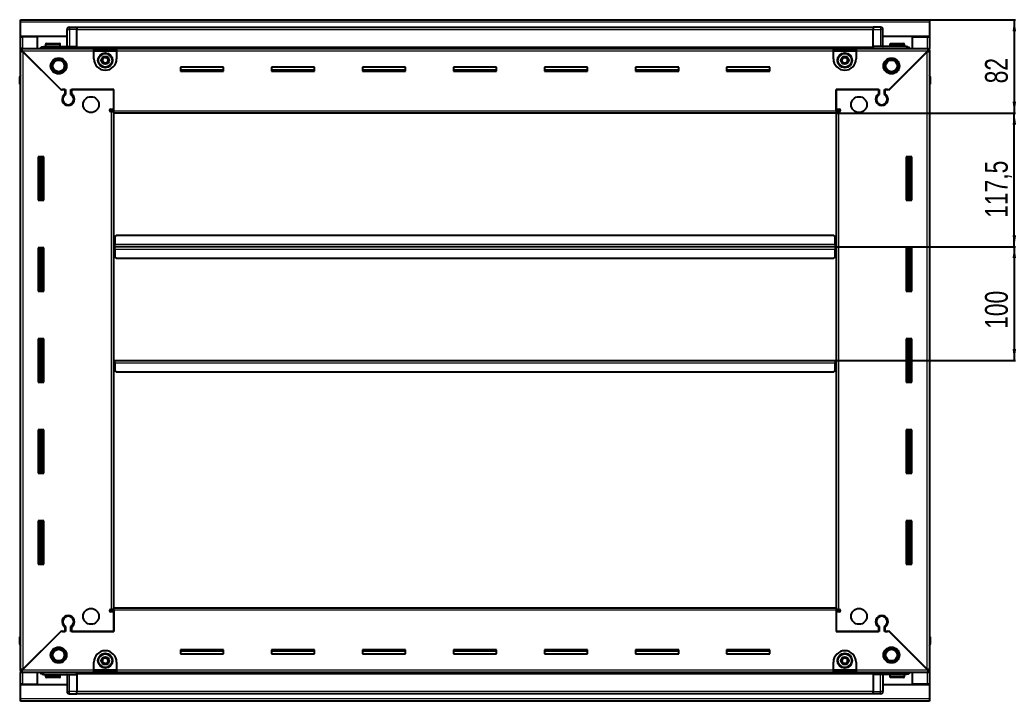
# Model space of a CAD drawing. Header units: millimetres. Extents: x 834 to 4055, y -209 to 1915.
# Drawn here: x 3179 to 4055, y 1177 to 1776 of the extents above; entities that cross this region are included whole.
import ezdxf

# ---------------------------------------------------------------- set-up
doc = ezdxf.new("R2010")
doc.units = ezdxf.units.MM
doc.layers.add('FORMAT', color=7, linetype='Continuous')
doc.styles.add('SLDTEXTSTYLE0', font='TXT', dxfattribs={"width": 0.75})
doc.dimstyles.new('SLDDIMSTYLE0', dxfattribs={"dimtxt": 20, "dimasz": 10, "dimexe": 0, "dimexo": 0.0625, "dimgap": 5, "dimtad": 2, "dimdec": 1, "dimrnd": 1e-09, "dimzin": 12, "dimdsep": 46, "dimtxsty": 'SLDTEXTSTYLE0', "dimsah": 1, "dimcen": 0.09, "dimadec": 0, "dimazin": 3, "dimtfac": 1, "dimtofl": 0, "dimtmove": 0, "dimatfit": 3, "dimfxl": 0, "dimfrac": 2, "dimtolj": 1, "dimtzin": 12, "dimarcsym": 0})

# ---------------------------------------------------------------- blocks, each defined once
blk = doc.blocks.new('_D_5')
at = {"layer": 'FORMAT'}
for p, q in [((3978.6, 1776.26), (4054.09, 1776.26)), ((4053.09, 1776.26), (4053.09, 1694.26)), ((3896.6, 1694.26), (4054.09, 1694.26))]:
    blk.add_line(p, q, dxfattribs=at)
for points in [[(4053.09, 1776.26), (4051.55, 1766.26), (4054.63, 1766.26)], [(4053.09, 1694.26), (4054.63, 1704.26), (4051.55, 1704.26)]]:
    blk.add_solid(points, dxfattribs=at)
at = {"layer": 'FORMAT', "insert": (4027.31, 1720.48), "char_height": 20, "attachment_point": 1, "rotation": 90, "style": 'SLDTEXTSTYLE0'}
blk.add_mtext('82', dxfattribs=at)
blk = doc.blocks.new('_D_6')
at = {"layer": 'FORMAT'}
for p, q in [((3896.6, 1694.26), (4054.09, 1694.26)), ((4053.09, 1576.76), (4053.09, 1694.26)), ((3895.6, 1576.76), (4054.09, 1576.76))]:
    blk.add_line(p, q, dxfattribs=at)
for points in [[(4053.09, 1694.26), (4051.55, 1684.26), (4054.63, 1684.26)], [(4053.09, 1576.76), (4054.63, 1586.76), (4051.55, 1586.76)]]:
    blk.add_solid(points, dxfattribs=at)
at = {"layer": 'FORMAT', "insert": (4027.31, 1602.26), "char_height": 20, "attachment_point": 1, "rotation": 90, "style": 'SLDTEXTSTYLE0'}
blk.add_mtext('117,5', dxfattribs=at)
blk = doc.blocks.new('_D_7')
at = {"layer": 'FORMAT'}
for p, q in [((3895.6, 1576.76), (4054.09, 1576.76)), ((4053.09, 1576.76), (4053.09, 1476.76)), ((3895.6, 1476.76), (4054.09, 1476.76))]:
    blk.add_line(p, q, dxfattribs=at)
for points in [[(4053.09, 1576.76), (4051.55, 1566.76), (4054.63, 1566.76)], [(4053.09, 1476.76), (4054.63, 1486.76), (4051.55, 1486.76)]]:
    blk.add_solid(points, dxfattribs=at)
at = {"layer": 'FORMAT', "insert": (4027.31, 1504.59), "char_height": 20, "attachment_point": 1, "rotation": 90, "style": 'SLDTEXTSTYLE0'}
blk.add_mtext('100', dxfattribs=at)

msp = doc.modelspace()

# ---------------------------------------------------------------- linework, layer by layer
at = {"color": 7, "linetype": 'Continuous', "lineweight": 25}
for p, q in [((3179.59, 1776.26), (3978.59, 1776.26)), ((3179.59, 1774.16), (3179.59, 1776.26)), ((3179.59, 1761.76), (3179.59, 1774.16)), ((3221.27, 1769.26), (3221.27, 1769.26)), ((3222.59, 1769.76), (3229.09, 1769.76)), ((3222.59, 1769.76), (3229.09, 1769.76)), ((3229.09, 1769.76), (3229.09, 1769.76)), ((3229.09, 1769.76), (3229.09, 1769.76)), ((3229.09, 1769.76), (3229.09, 1767.76)), ((3929.09, 1769.61), (3229.09, 1769.61)), ((3929.09, 1769.76), (3929.09, 1769.76)), ((3935.59, 1769.76), (3929.09, 1769.76)), ((3935.59, 1769.76), (3929.09, 1769.76)), ((3929.09, 1769.76), (3929.09, 1767.76)), ((3978.59, 1776.26), (3978.59, 1774.16)), ((3978.59, 1774.16), (3978.59, 1761.76)), ((3220.59, 1761.76), (3179.59, 1761.76)), ((3179.59, 1761.26), (3179.59, 1761.76)), ((3179.59, 1761.26), (3181.69, 1761.26)), ((3179.59, 1751.01), (3179.59, 1761.26)), ((3181.09, 1761.26), (3181.09, 1761.76)), ((3194.59, 1761.26), (3181.69, 1761.26)), ((3194.59, 1751.01), (3194.59, 1761.26)), ((3220.59, 1752.76), (3220.59, 1767.76)), ((3229.09, 1752.76), (3229.09, 1767.76)), ((3929.09, 1752.76), (3929.09, 1767.76)), ((3937.59, 1767.76), (3937.59, 1767.76)), ((3937.59, 1752.76), (3937.59, 1767.76)), ((3978.59, 1761.76), (3937.59, 1761.76)), ((3963.59, 1751.01), (3963.59, 1761.26)), ((3963.59, 1761.26), (3976.49, 1761.26)), ((3976.49, 1761.26), (3978.59, 1761.26)), ((3977.09, 1761.26), (3977.09, 1761.76)), ((3978.59, 1761.26), (3978.59, 1761.76)), ((3978.59, 1761.26), (3978.59, 1751.01)), ((3200.09, 1752.76), (3229.09, 1752.76)), ((3201.59, 1754.66), (3201.59, 1752.76)), ((3202.39, 1755.46), (3213.79, 1755.46)), ((3214.59, 1752.76), (3214.59, 1754.66)), ((3229.09, 1752.76), (3229.09, 1752.26)), ((3229.09, 1751.61), (3929.09, 1751.61)), ((3929.09, 1752.76), (3929.09, 1752.26)), ((3958.09, 1752.76), (3929.09, 1752.76)), ((3943.59, 1754.66), (3943.59, 1752.76)), ((3944.39, 1755.46), (3955.79, 1755.46)), ((3956.59, 1752.76), (3956.59, 1754.66)), ((3179.59, 1749.51), (3179.59, 1751.01)), ((3179.59, 1751.01), (3180.59, 1751.01)), ((3179.59, 1749.01), (3179.59, 1749.51)), ((3179.59, 1749.51), (3180.59, 1749.51)), ((3179.59, 1204.51), (3179.59, 1749.01)), ((3181.09, 1749.01), (3179.59, 1749.01)), ((3180.59, 1751.01), (3244.09, 1751.01)), ((3180.59, 1749.51), (3180.59, 1751.01)), ((3181.19, 1748.91), (3215.09, 1715.01)), ((3215.79, 1714.31), (3181.69, 1748.41)), ((3244.09, 1748.91), (3244.09, 1751.01)), ((3244.09, 1751.01), (3264.09, 1751.01)), ((3244.09, 1749.51), (3264.09, 1749.51)), ((3244.09, 1742.01), (3244.09, 1748.91)), ((3264.09, 1751.01), (3894.09, 1751.01)), ((3264.09, 1751.01), (3264.09, 1748.91)), ((3264.09, 1748.91), (3264.09, 1742.01)), ((3894.09, 1748.91), (3894.09, 1751.01)), ((3894.09, 1751.01), (3914.09, 1751.01)), ((3894.09, 1749.51), (3914.09, 1749.51)), ((3894.09, 1742.01), (3894.09, 1748.91)), ((3914.09, 1751.01), (3977.59, 1751.01)), ((3914.09, 1751.01), (3914.09, 1748.91)), ((3914.09, 1748.91), (3914.09, 1742.01)), ((3976.49, 1748.41), (3942.39, 1714.31)), ((3943.09, 1715.01), (3976.99, 1748.91)), ((3977.09, 1749.01), (3978.59, 1749.01)), ((3977.59, 1749.51), (3977.59, 1751.01)), ((3977.59, 1751.01), (3978.59, 1751.01)), ((3977.59, 1749.51), (3978.59, 1749.51)), ((3978.59, 1749.51), (3978.59, 1751.01)), ((3978.59, 1749.51), (3978.59, 1749.01)), ((3978.59, 1749.01), (3978.59, 1204.51)), ((3358.09, 1734.76), (3320.09, 1734.76)), ((3320.09, 1734.76), (3320.09, 1731.26)), ((3358.09, 1731.26), (3358.09, 1734.76)), ((3438.09, 1734.76), (3400.09, 1734.76)), ((3400.09, 1734.76), (3400.09, 1731.26)), ((3438.09, 1731.26), (3438.09, 1734.76)), ((3518.09, 1734.76), (3480.09, 1734.76)), ((3480.09, 1734.76), (3480.09, 1731.26)), ((3518.09, 1731.26), (3518.09, 1734.76)), ((3598.09, 1734.76), (3560.09, 1734.76)), ((3560.09, 1734.76), (3560.09, 1731.26)), ((3598.09, 1731.26), (3598.09, 1734.76)), ((3678.09, 1734.76), (3640.09, 1734.76)), ((3640.09, 1734.76), (3640.09, 1731.26)), ((3678.09, 1731.26), (3678.09, 1734.76)), ((3758.09, 1734.76), (3720.09, 1734.76)), ((3720.09, 1734.76), (3720.09, 1731.26)), ((3758.09, 1731.26), (3758.09, 1734.76)), ((3838.09, 1734.76), (3800.09, 1734.76)), ((3800.09, 1734.76), (3800.09, 1731.26)), ((3838.09, 1731.26), (3838.09, 1734.76)), ((3179.09, 1726.26), (3179.09, 1719.76)), ((3179.09, 1719.76), (3179.09, 1726.26)), ((3358.09, 1732.01), (3320.09, 1732.01)), ((3320.09, 1731.26), (3358.09, 1731.26)), ((3438.09, 1732.01), (3400.09, 1732.01)), ((3400.09, 1731.26), (3438.09, 1731.26)), ((3518.09, 1732.01), (3480.09, 1732.01)), ((3480.09, 1731.26), (3518.09, 1731.26)), ((3598.09, 1732.01), (3560.09, 1732.01)), ((3560.09, 1731.26), (3598.09, 1731.26)), ((3678.09, 1732.01), (3640.09, 1732.01)), ((3640.09, 1731.26), (3678.09, 1731.26)), ((3758.09, 1732.01), (3720.09, 1732.01)), ((3720.09, 1731.26), (3758.09, 1731.26)), ((3838.09, 1732.01), (3800.09, 1732.01)), ((3800.09, 1731.26), (3838.09, 1731.26)), ((3978.59, 1727.58), (3978.59, 1727.58)), ((3979.09, 1726.26), (3979.09, 1719.76)), ((3979.09, 1719.76), (3979.09, 1726.26)), ((3179.09, 1719.76), (3179.09, 1719.76)), ((3179.59, 1719.76), (3179.09, 1719.76)), ((3179.24, 1719.76), (3179.24, 1233.76)), ((3978.59, 1719.76), (3979.09, 1719.76)), ((3978.94, 1233.76), (3978.94, 1719.76)), ((3979.09, 1719.76), (3979.09, 1719.76)), ((3979.09, 1719.76), (3979.09, 1719.76)), ((3215.09, 1715.01), (3219.29, 1715.01)), ((3216.49, 1715.01), (3215.79, 1714.31)), ((3218.59, 1715.01), (3216.49, 1715.01)), ((3218.59, 1715.01), (3218.59, 1711.12)), ((3219.29, 1715.01), (3219.29, 1710.72)), ((3223.89, 1715.01), (3261.59, 1715.01)), ((3223.89, 1710.72), (3223.89, 1715.01)), ((3224.59, 1711.12), (3224.59, 1715.01)), ((3261.59, 1715.01), (3224.59, 1715.01)), ((3261.59, 1696.36), (3261.59, 1715.01)), ((3261.59, 1697.76), (3261.59, 1715.01)), ((3896.59, 1715.01), (3934.29, 1715.01)), ((3896.59, 1696.36), (3896.59, 1715.01)), ((3896.59, 1715.01), (3896.59, 1697.76)), ((3933.59, 1715.01), (3896.59, 1715.01)), ((3933.59, 1715.01), (3933.59, 1711.12)), ((3934.29, 1715.01), (3934.29, 1710.72)), ((3938.89, 1715.01), (3943.09, 1715.01)), ((3938.89, 1710.72), (3938.89, 1715.01)), ((3941.69, 1715.01), (3939.59, 1715.01)), ((3939.59, 1711.12), (3939.59, 1715.01)), ((3942.39, 1714.31), (3941.69, 1715.01)), ((3219.59, 1702.14), (3219.59, 1701.38)), ((3938.59, 1702.14), (3938.59, 1701.38)), ((3258.74, 1697.76), (3261.59, 1697.76)), ((3259.49, 1695.76), (3258.74, 1695.76)), ((3259.49, 1695.76), (3261.59, 1695.76)), ((3261.59, 1696.76), (3259.59, 1696.76)), ((3259.59, 1696.76), (3259.59, 1695.76)), ((3261.59, 1694.26), (3261.59, 1696.36)), ((3896.59, 1694.26), (3261.59, 1694.26)), ((3261.59, 1259.26), (3261.59, 1694.26)), ((3896.59, 1697.76), (3899.44, 1697.76)), ((3898.59, 1696.76), (3896.59, 1696.76)), ((3896.59, 1696.36), (3896.59, 1694.26)), ((3896.59, 1695.76), (3898.69, 1695.76)), ((3896.59, 1694.26), (3896.59, 1259.26)), ((3898.59, 1695.76), (3898.59, 1696.76)), ((3899.44, 1695.76), (3898.69, 1695.76)), ((3200.09, 1655.76), (3195.09, 1655.76)), ((3195.09, 1655.76), (3195.09, 1617.76)), ((3197.24, 1617.76), (3197.24, 1655.76)), ((3199.03, 1617.76), (3199.03, 1655.76)), ((3199.07, 1617.76), (3199.07, 1655.76)), ((3200.09, 1617.76), (3200.09, 1655.76)), ((3958.09, 1655.76), (3958.09, 1617.76)), ((3963.09, 1655.76), (3958.09, 1655.76)), ((3959.11, 1655.76), (3959.11, 1617.76)), ((3959.15, 1655.76), (3959.15, 1617.76)), ((3960.94, 1655.76), (3960.94, 1617.76)), ((3963.09, 1617.76), (3963.09, 1655.76)), ((3195.09, 1617.76), (3200.09, 1617.76)), ((3958.09, 1617.76), (3963.09, 1617.76)), ((3263.59, 1586.76), (3262.59, 1585.76)), ((3262.59, 1585.76), (3262.59, 1578.86)), ((3894.59, 1586.76), (3263.59, 1586.76)), ((3895.59, 1585.76), (3894.59, 1586.76)), ((3895.59, 1578.86), (3895.59, 1585.76)), ((3262.34, 1576.76), (3261.59, 1576.76)), ((3262.59, 1579.61), (3262.34, 1579.61)), ((3262.34, 1579.61), (3262.34, 1576.76)), ((3262.34, 1576.76), (3262.34, 1573.91)), ((3262.59, 1576.76), (3262.59, 1578.86)), ((3895.59, 1576.76), (3262.59, 1576.76)), ((3262.59, 1574.66), (3262.59, 1576.76)), ((3895.84, 1579.61), (3895.59, 1579.61)), ((3895.59, 1578.86), (3895.59, 1576.76)), ((3895.59, 1576.76), (3895.59, 1574.66)), ((3895.84, 1576.76), (3895.84, 1579.61)), ((3896.59, 1576.76), (3895.84, 1576.76)), ((3895.84, 1573.91), (3895.84, 1576.76)), ((3200.09, 1575.76), (3195.09, 1575.76)), ((3195.09, 1575.76), (3195.09, 1537.76)), ((3197.24, 1537.76), (3197.24, 1575.76)), ((3199.03, 1537.76), (3199.03, 1575.76)), ((3199.07, 1537.76), (3199.07, 1575.76)), ((3200.09, 1537.76), (3200.09, 1575.76)), ((3262.34, 1573.91), (3262.59, 1573.91)), ((3262.59, 1574.66), (3262.59, 1567.76)), ((3262.59, 1567.76), (3263.59, 1566.76)), ((3894.59, 1566.76), (3895.59, 1567.76)), ((3895.59, 1567.76), (3895.59, 1574.66)), ((3895.59, 1573.91), (3895.84, 1573.91)), ((3958.09, 1575.76), (3958.09, 1537.76)), ((3963.09, 1575.76), (3958.09, 1575.76)), ((3959.11, 1575.76), (3959.11, 1537.76)), ((3959.15, 1575.76), (3959.15, 1537.76)), ((3960.94, 1575.76), (3960.94, 1537.76)), ((3963.09, 1537.76), (3963.09, 1575.76)), ((3263.59, 1566.76), (3894.59, 1566.76)), ((3195.09, 1537.76), (3200.09, 1537.76)), ((3958.09, 1537.76), (3963.09, 1537.76)), ((3200.09, 1495.76), (3195.09, 1495.76)), ((3195.09, 1495.76), (3195.09, 1457.76)), ((3197.24, 1457.76), (3197.24, 1495.76)), ((3199.03, 1457.76), (3199.03, 1495.76)), ((3199.07, 1457.76), (3199.07, 1495.76)), ((3200.09, 1457.76), (3200.09, 1495.76)), ((3958.09, 1495.76), (3958.09, 1457.76)), ((3963.09, 1495.76), (3958.09, 1495.76)), ((3959.11, 1495.76), (3959.11, 1457.76)), ((3959.15, 1495.76), (3959.15, 1457.76)), ((3960.94, 1495.76), (3960.94, 1457.76)), ((3963.09, 1457.76), (3963.09, 1495.76)), ((3261.59, 1476.76), (3262.34, 1476.76)), ((3262.34, 1476.76), (3262.34, 1473.91)), ((3262.34, 1473.91), (3262.59, 1473.91)), ((3262.59, 1476.76), (3895.59, 1476.76)), ((3262.59, 1474.66), (3262.59, 1476.76)), ((3262.59, 1474.66), (3262.59, 1467.76)), ((3895.59, 1476.76), (3895.59, 1474.66)), ((3895.59, 1467.76), (3895.59, 1474.66)), ((3895.59, 1473.91), (3895.84, 1473.91)), ((3895.84, 1473.91), (3895.84, 1476.76)), ((3895.84, 1476.76), (3896.59, 1476.76)), ((3262.59, 1467.76), (3263.59, 1466.76)), ((3263.59, 1466.76), (3894.59, 1466.76)), ((3894.59, 1466.76), (3895.59, 1467.76)), ((3195.09, 1457.76), (3200.09, 1457.76)), ((3958.09, 1457.76), (3963.09, 1457.76)), ((3200.09, 1415.76), (3195.09, 1415.76)), ((3195.09, 1415.76), (3195.09, 1377.76)), ((3197.24, 1377.76), (3197.24, 1415.76)), ((3199.03, 1377.76), (3199.03, 1415.76)), ((3199.07, 1377.76), (3199.07, 1415.76)), ((3200.09, 1377.76), (3200.09, 1415.76)), ((3958.09, 1415.76), (3958.09, 1377.76)), ((3963.09, 1415.76), (3958.09, 1415.76)), ((3959.11, 1415.76), (3959.11, 1377.76)), ((3959.15, 1415.76), (3959.15, 1377.76)), ((3960.94, 1415.76), (3960.94, 1377.76)), ((3963.09, 1377.76), (3963.09, 1415.76)), ((3195.09, 1377.76), (3200.09, 1377.76)), ((3958.09, 1377.76), (3963.09, 1377.76)), ((3200.09, 1335.76), (3195.09, 1335.76)), ((3195.09, 1335.76), (3195.09, 1297.76)), ((3197.24, 1297.76), (3197.24, 1335.76)), ((3199.03, 1297.76), (3199.03, 1335.76)), ((3199.07, 1297.76), (3199.07, 1335.76)), ((3200.09, 1297.76), (3200.09, 1335.76)), ((3958.09, 1335.76), (3958.09, 1297.76)), ((3963.09, 1335.76), (3958.09, 1335.76)), ((3959.11, 1335.76), (3959.11, 1297.76)), ((3959.15, 1335.76), (3959.15, 1297.76)), ((3960.94, 1335.76), (3960.94, 1297.76)), ((3963.09, 1297.76), (3963.09, 1335.76)), ((3195.09, 1297.76), (3200.09, 1297.76)), ((3958.09, 1297.76), (3963.09, 1297.76)), ((3219.59, 1252.13), (3219.59, 1251.37)), ((3258.74, 1257.76), (3259.49, 1257.76)), ((3261.59, 1255.76), (3258.74, 1255.76)), ((3261.59, 1257.76), (3259.49, 1257.76)), ((3259.59, 1257.76), (3259.59, 1256.76)), ((3259.59, 1256.76), (3261.59, 1256.76)), ((3261.59, 1259.26), (3896.59, 1259.26)), ((3261.59, 1257.16), (3261.59, 1259.26)), ((3261.59, 1257.16), (3261.59, 1238.51)), ((3261.59, 1238.51), (3261.59, 1255.76)), ((3896.59, 1259.26), (3896.59, 1257.16)), ((3898.69, 1257.76), (3896.59, 1257.76)), ((3896.59, 1257.16), (3896.59, 1238.51)), ((3896.59, 1256.76), (3898.59, 1256.76)), ((3896.59, 1255.76), (3896.59, 1238.51)), ((3899.44, 1255.76), (3896.59, 1255.76)), ((3898.59, 1256.76), (3898.59, 1257.76)), ((3898.69, 1257.76), (3899.44, 1257.76)), ((3938.59, 1252.13), (3938.59, 1251.37)), ((3215.09, 1238.51), (3181.19, 1204.61)), ((3181.69, 1205.11), (3215.79, 1239.21)), ((3219.29, 1238.51), (3215.09, 1238.51)), ((3215.79, 1239.21), (3216.49, 1238.51)), ((3216.49, 1238.51), (3218.59, 1238.51)), ((3218.59, 1242.4), (3218.59, 1238.51)), ((3219.29, 1242.79), (3219.29, 1238.51)), ((3223.89, 1238.51), (3223.89, 1242.79)), ((3261.59, 1238.51), (3223.89, 1238.51)), ((3224.59, 1238.51), (3224.59, 1242.4)), ((3224.59, 1238.51), (3261.59, 1238.51)), ((3934.29, 1238.51), (3896.59, 1238.51)), ((3896.59, 1238.51), (3933.59, 1238.51)), ((3933.59, 1242.4), (3933.59, 1238.51)), ((3934.29, 1242.79), (3934.29, 1238.51)), ((3938.89, 1238.51), (3938.89, 1242.79)), ((3943.09, 1238.51), (3938.89, 1238.51)), ((3939.59, 1238.51), (3939.59, 1242.4)), ((3939.59, 1238.51), (3941.69, 1238.51)), ((3941.69, 1238.51), (3942.39, 1239.21)), ((3942.39, 1239.21), (3976.49, 1205.11)), ((3976.99, 1204.61), (3943.09, 1238.51)), ((3179.09, 1233.76), (3179.09, 1233.76)), ((3179.09, 1227.26), (3179.09, 1233.76)), ((3179.09, 1233.76), (3179.09, 1233.76)), ((3179.09, 1233.76), (3179.09, 1227.26)), ((3179.59, 1233.76), (3179.09, 1233.76)), ((3179.59, 1225.93), (3179.59, 1225.93)), ((3978.59, 1233.76), (3979.09, 1233.76)), ((3979.09, 1233.76), (3979.09, 1233.76)), ((3979.09, 1227.26), (3979.09, 1233.76)), ((3979.09, 1233.76), (3979.09, 1227.26)), ((3358.09, 1222.26), (3320.09, 1222.26)), ((3320.09, 1222.26), (3320.09, 1218.76)), ((3320.09, 1221.51), (3358.09, 1221.51)), ((3320.09, 1218.76), (3358.09, 1218.76)), ((3358.09, 1218.76), (3358.09, 1222.26)), ((3438.09, 1222.26), (3400.09, 1222.26)), ((3400.09, 1222.26), (3400.09, 1218.76)), ((3400.09, 1221.51), (3438.09, 1221.51)), ((3400.09, 1218.76), (3438.09, 1218.76)), ((3438.09, 1218.76), (3438.09, 1222.26)), ((3518.09, 1222.26), (3480.09, 1222.26)), ((3480.09, 1222.26), (3480.09, 1218.76)), ((3480.09, 1221.51), (3518.09, 1221.51)), ((3480.09, 1218.76), (3518.09, 1218.76)), ((3518.09, 1218.76), (3518.09, 1222.26)), ((3598.09, 1222.26), (3560.09, 1222.26)), ((3560.09, 1222.26), (3560.09, 1218.76)), ((3560.09, 1221.51), (3598.09, 1221.51)), ((3560.09, 1218.76), (3598.09, 1218.76)), ((3598.09, 1218.76), (3598.09, 1222.26)), ((3678.09, 1222.26), (3640.09, 1222.26)), ((3640.09, 1222.26), (3640.09, 1218.76)), ((3640.09, 1221.51), (3678.09, 1221.51)), ((3640.09, 1218.76), (3678.09, 1218.76)), ((3678.09, 1218.76), (3678.09, 1222.26)), ((3758.09, 1222.26), (3720.09, 1222.26)), ((3720.09, 1222.26), (3720.09, 1218.76)), ((3720.09, 1221.51), (3758.09, 1221.51)), ((3720.09, 1218.76), (3758.09, 1218.76)), ((3758.09, 1218.76), (3758.09, 1222.26)), ((3838.09, 1222.26), (3800.09, 1222.26)), ((3800.09, 1222.26), (3800.09, 1218.76)), ((3800.09, 1221.51), (3838.09, 1221.51)), ((3800.09, 1218.76), (3838.09, 1218.76)), ((3838.09, 1218.76), (3838.09, 1222.26)), ((3244.09, 1204.61), (3244.09, 1211.51)), ((3264.09, 1211.51), (3264.09, 1204.61)), ((3894.09, 1204.61), (3894.09, 1211.51)), ((3914.09, 1211.51), (3914.09, 1204.61)), ((3179.59, 1204.01), (3179.59, 1204.51)), ((3181.09, 1204.51), (3179.59, 1204.51)), ((3179.59, 1204.01), (3179.59, 1202.51)), ((3180.59, 1204.01), (3179.59, 1204.01)), ((3179.59, 1192.26), (3179.59, 1202.51)), ((3180.59, 1202.51), (3179.59, 1202.51)), ((3180.59, 1204.01), (3180.59, 1202.51)), ((3244.09, 1202.51), (3180.59, 1202.51)), ((3194.59, 1192.26), (3194.59, 1202.51)), ((3200.09, 1200.76), (3229.09, 1200.76)), ((3201.59, 1200.76), (3201.59, 1198.86)), ((3214.59, 1198.86), (3214.59, 1200.76)), ((3220.59, 1200.76), (3220.59, 1185.76)), ((3929.09, 1201.91), (3229.09, 1201.91)), ((3229.09, 1200.76), (3229.09, 1201.26)), ((3229.09, 1200.76), (3229.09, 1185.76)), ((3244.09, 1202.51), (3244.09, 1204.61)), ((3264.09, 1204.01), (3244.09, 1204.01)), ((3264.09, 1202.51), (3244.09, 1202.51)), ((3264.09, 1204.61), (3264.09, 1202.51)), ((3894.09, 1202.51), (3264.09, 1202.51)), ((3894.09, 1202.51), (3894.09, 1204.61)), ((3914.09, 1204.01), (3894.09, 1204.01)), ((3914.09, 1202.51), (3894.09, 1202.51)), ((3914.09, 1204.61), (3914.09, 1202.51)), ((3977.59, 1202.51), (3914.09, 1202.51)), ((3929.09, 1200.76), (3929.09, 1201.26)), ((3958.09, 1200.76), (3929.09, 1200.76)), ((3929.09, 1200.76), (3929.09, 1185.76)), ((3937.59, 1200.76), (3937.59, 1185.76)), ((3943.59, 1200.76), (3943.59, 1198.86)), ((3956.59, 1198.86), (3956.59, 1200.76)), ((3963.59, 1192.26), (3963.59, 1202.51)), ((3977.09, 1204.51), (3978.59, 1204.51)), ((3977.59, 1204.01), (3977.59, 1202.51)), ((3978.59, 1204.01), (3977.59, 1204.01)), ((3978.59, 1202.51), (3977.59, 1202.51)), ((3978.59, 1204.51), (3978.59, 1204.01)), ((3978.59, 1204.01), (3978.59, 1202.51)), ((3978.59, 1202.51), (3978.59, 1192.26)), ((3181.69, 1192.26), (3179.59, 1192.26)), ((3179.59, 1191.76), (3179.59, 1192.26)), ((3179.59, 1179.36), (3179.59, 1191.76)), ((3179.59, 1191.76), (3220.59, 1191.76)), ((3181.09, 1191.76), (3181.09, 1192.26)), ((3181.69, 1192.26), (3194.59, 1192.26)), ((3206.16, 1198.06), (3202.39, 1198.06)), ((3213.79, 1198.06), (3206.16, 1198.06)), ((3937.59, 1191.76), (3978.59, 1191.76)), ((3951.38, 1198.06), (3944.39, 1198.06)), ((3955.79, 1198.06), (3951.38, 1198.06)), ((3976.49, 1192.26), (3963.59, 1192.26)), ((3978.59, 1192.26), (3976.49, 1192.26)), ((3977.09, 1191.76), (3977.09, 1192.26)), ((3978.59, 1191.76), (3978.59, 1192.26)), ((3978.59, 1191.76), (3978.59, 1179.36)), ((3220.59, 1185.76), (3220.59, 1185.76)), ((3222.59, 1183.76), (3229.09, 1183.76)), ((3222.59, 1183.76), (3229.09, 1183.76)), ((3229.09, 1183.76), (3229.09, 1185.76)), ((3229.09, 1183.91), (3929.09, 1183.91)), ((3229.09, 1183.76), (3229.09, 1183.76)), ((3929.09, 1183.76), (3929.09, 1185.76)), ((3929.09, 1183.76), (3929.09, 1183.76)), ((3935.59, 1183.76), (3929.09, 1183.76)), ((3929.09, 1183.76), (3929.09, 1183.76)), ((3935.59, 1183.76), (3929.09, 1183.76)), ((3936.91, 1184.26), (3936.91, 1184.26)), ((3179.59, 1177.26), (3179.59, 1179.36)), ((3978.59, 1177.26), (3179.59, 1177.26)), ((3978.59, 1179.36), (3978.59, 1177.26))]:
    msp.add_line(p, q, dxfattribs=at)
at = {"color": 8, "linetype": 'Continuous', "lineweight": 18}
for p, q in [((3978.59, 1774.16), (3179.59, 1774.16)), ((3222.59, 1769.76), (3222.59, 1767.76)), ((3935.59, 1769.76), (3935.59, 1767.76)), ((3181.69, 1761.26), (3181.69, 1761.76)), ((3181.69, 1751.01), (3181.69, 1761.26)), ((3220.59, 1767.76), (3222.59, 1767.76)), ((3222.59, 1767.76), (3222.59, 1752.76)), ((3229.09, 1767.76), (3222.59, 1767.76)), ((3929.09, 1767.61), (3229.09, 1767.61)), ((3929.09, 1767.76), (3935.59, 1767.76)), ((3935.59, 1767.76), (3935.59, 1752.76)), ((3937.59, 1767.76), (3935.59, 1767.76)), ((3976.49, 1761.76), (3976.49, 1761.26)), ((3976.49, 1761.26), (3976.49, 1751.01)), ((3201.59, 1754.66), (3214.59, 1754.66)), ((3929.09, 1752.26), (3229.09, 1752.26)), ((3943.59, 1754.66), (3956.59, 1754.66)), ((3244.09, 1748.91), (3181.19, 1748.91)), ((3181.69, 1748.41), (3181.69, 1205.11)), ((3929.09, 1751.02), (3229.09, 1751.02)), ((3244.09, 1748.91), (3264.09, 1748.91)), ((3894.09, 1748.91), (3264.09, 1748.91)), ((3894.09, 1748.91), (3914.09, 1748.91)), ((3976.99, 1748.91), (3914.09, 1748.91)), ((3976.49, 1205.11), (3976.49, 1748.41)), ((3179.59, 1726.26), (3179.09, 1726.26)), ((3978.59, 1726.26), (3979.09, 1726.26)), ((3259.49, 1257.76), (3259.49, 1695.76)), ((3261.59, 1696.36), (3896.59, 1696.36)), ((3898.69, 1695.76), (3898.69, 1257.76)), ((3196.59, 1655.76), (3196.59, 1617.76)), ((3197.83, 1655.76), (3197.83, 1617.76)), ((3960.35, 1617.76), (3960.35, 1655.76)), ((3961.59, 1617.76), (3961.59, 1655.76)), ((3895.59, 1578.86), (3262.59, 1578.86)), ((3196.59, 1575.76), (3196.59, 1537.76)), ((3197.83, 1575.76), (3197.83, 1537.76)), ((3262.59, 1574.66), (3895.59, 1574.66)), ((3960.35, 1537.76), (3960.35, 1575.76)), ((3961.59, 1537.76), (3961.59, 1575.76)), ((3196.59, 1495.76), (3196.59, 1457.76)), ((3197.83, 1495.76), (3197.83, 1457.76)), ((3960.35, 1457.76), (3960.35, 1495.76)), ((3961.59, 1457.76), (3961.59, 1495.76)), ((3262.59, 1474.66), (3895.59, 1474.66)), ((3196.59, 1415.76), (3196.59, 1377.76)), ((3197.83, 1415.76), (3197.83, 1377.76)), ((3960.35, 1377.76), (3960.35, 1415.76)), ((3961.59, 1377.76), (3961.59, 1415.76)), ((3196.59, 1335.76), (3196.59, 1297.76)), ((3197.83, 1335.76), (3197.83, 1297.76)), ((3960.35, 1297.76), (3960.35, 1335.76)), ((3961.59, 1297.76), (3961.59, 1335.76)), ((3896.59, 1257.16), (3261.59, 1257.16)), ((3179.59, 1227.26), (3179.09, 1227.26)), ((3978.59, 1227.26), (3979.09, 1227.26)), ((3181.19, 1204.61), (3244.09, 1204.61)), ((3181.69, 1192.26), (3181.69, 1202.51)), ((3222.59, 1185.76), (3222.59, 1200.76)), ((3229.09, 1202.49), (3929.09, 1202.49)), ((3229.09, 1201.26), (3929.09, 1201.26)), ((3264.09, 1204.61), (3244.09, 1204.61)), ((3264.09, 1204.61), (3894.09, 1204.61)), ((3914.09, 1204.61), (3894.09, 1204.61)), ((3914.09, 1204.61), (3976.99, 1204.61)), ((3935.59, 1185.76), (3935.59, 1200.76)), ((3976.49, 1202.51), (3976.49, 1192.26)), ((3181.69, 1191.76), (3181.69, 1192.26)), ((3205.89, 1198.86), (3201.59, 1198.86)), ((3214.59, 1198.86), (3205.89, 1198.86)), ((3951.56, 1198.86), (3943.59, 1198.86)), ((3956.59, 1198.86), (3951.56, 1198.86)), ((3976.49, 1192.26), (3976.49, 1191.76)), ((3220.59, 1185.76), (3222.59, 1185.76)), ((3229.09, 1185.76), (3222.59, 1185.76)), ((3222.59, 1183.76), (3222.59, 1185.76)), ((3229.09, 1185.91), (3929.09, 1185.91)), ((3929.09, 1185.76), (3935.59, 1185.76)), ((3937.59, 1185.76), (3935.59, 1185.76)), ((3935.59, 1183.76), (3935.59, 1185.76)), ((3978.59, 1179.36), (3179.59, 1179.36))]:
    msp.add_line(p, q, dxfattribs=at)
at = {"color": 7, "linetype": 'Continuous', "lineweight": 25}
for centre, radius in [((3213.09, 1735.76), 7), ((3254.09, 1740.76), 6.5), ((3254.09, 1740.76), 3.46), ((3904.09, 1740.76), 6.5), ((3904.09, 1740.76), 3.46), ((3945.09, 1735.76), 7), ((3213.09, 1735.76), 6.03), ((3213.09, 1735.76), 5.1), ((3945.09, 1735.76), 6.03), ((3945.09, 1735.76), 5.1), ((3241.59, 1701.76), 7), ((3916.59, 1701.76), 7), ((3241.59, 1251.76), 7), ((3916.59, 1251.76), 7), ((3213.09, 1217.76), 7), ((3213.09, 1217.76), 6.03), ((3213.09, 1217.76), 5.1), ((3254.09, 1212.76), 6.5), ((3904.09, 1212.76), 6.5), ((3945.09, 1217.76), 7), ((3945.09, 1217.76), 6.03), ((3945.09, 1217.76), 5.1), ((3254.09, 1212.76), 3.46), ((3904.09, 1212.76), 3.46)]:
    msp.add_circle(centre, radius, dxfattribs=at)
at = {"color": 8, "linetype": 'Continuous', "lineweight": 18}
for centre in [(3254.09, 1740.76), (3904.09, 1740.76), (3254.09, 1212.76), (3904.09, 1212.76)]:
    msp.add_circle(centre, 5.7, dxfattribs=at)
at = {"color": 7, "linetype": 'Continuous', "lineweight": 25}
for centre, radius, start, end in [((3222.59, 1767.76), 2, 90, 180), ((3222.59, 1767.76), 2, 131.40962, 180), ((3222.59, 1767.76), 2, 90, 131.40962), ((3935.59, 1767.76), 2, 0, 90), ((3202.39, 1754.66), 0.8, 90, 180), ((3213.79, 1754.66), 0.8, 0, 90), ((3220.39, 1752.96), 0.2, 270, 0), ((3937.79, 1752.96), 0.2, 180, 270), ((3944.39, 1754.66), 0.8, 90, 180), ((3955.79, 1754.66), 0.8, 0, 90), ((3254.09, 1740.76), 2.5, 134.01559, 194.01559), ((3254.09, 1740.76), 2.5, 74.01559, 134.01559), ((3254.09, 1740.76), 2.5, 14.01559, 74.01559), ((3904.09, 1740.76), 2.5, 100.11158, 160.11158), ((3904.09, 1740.76), 2.5, 40.11158, 100.11158), ((3904.09, 1740.76), 2.5, 340.11158, 40.11158), ((3254.09, 1742.01), 10, 180, 270), ((3254.09, 1740.76), 2.5, 194.01559, 254.01559), ((3254.09, 1740.76), 2.5, 254.01559, 314.01559), ((3254.09, 1742.01), 10, 270, 0), ((3254.09, 1740.76), 2.5, 314.01559, 14.01559), ((3904.09, 1742.01), 10, 180, 270), ((3904.09, 1740.76), 2.5, 160.11158, 220.11158), ((3904.09, 1740.76), 2.5, 220.11158, 280.11158), ((3904.09, 1742.01), 10, 270, 0), ((3904.09, 1740.76), 2.5, 280.11158, 340.11158), ((3181.09, 1726.26), 2, 138.59038, 180), ((3977.09, 1726.26), 2, 0, 41.39416), ((3221.59, 1706.51), 5.5, 123.05573, 56.94427), ((3221.59, 1706.51), 4.8, 118.63099, 61.36901), ((3936.59, 1706.51), 5.5, 123.05573, 56.94427), ((3936.59, 1706.51), 4.8, 118.63099, 61.36901), ((3258.74, 1696.76), 1, 90, 270), ((3899.44, 1696.76), 1, 270, 90), ((3221.59, 1247.01), 5.5, 303.05573, 236.94427), ((3258.74, 1256.76), 1, 90, 270), ((3899.44, 1256.76), 1, 270, 90), ((3936.59, 1247.01), 5.5, 303.05573, 236.94427), ((3221.59, 1247.01), 4.8, 298.63099, 241.36901), ((3936.59, 1247.01), 4.8, 298.63099, 241.36901), ((3181.09, 1227.26), 2, 180, 221.39416), ((3977.09, 1227.26), 2, 318.59038, 0), ((3254.09, 1211.51), 10, 90, 180), ((3254.09, 1211.51), 10, 0, 90), ((3904.09, 1211.51), 10, 90, 180), ((3904.09, 1211.51), 10, 0, 90), ((3254.09, 1212.76), 2.5, 127.47401, 187.47401), ((3254.09, 1212.76), 2.5, 187.47401, 247.47401), ((3254.09, 1212.76), 2.5, 67.47401, 127.47401), ((3254.09, 1212.76), 2.5, 247.47401, 307.47401), ((3254.09, 1212.76), 2.5, 7.47401, 67.47401), ((3254.09, 1212.76), 2.5, 307.47401, 7.47401), ((3904.09, 1212.76), 2.5, 147.04236, 207.04236), ((3904.09, 1212.76), 2.5, 207.04236, 267.04236), ((3904.09, 1212.76), 2.5, 87.04236, 147.04236), ((3904.09, 1212.76), 2.5, 267.04236, 327.04236), ((3904.09, 1212.76), 2.5, 27.04236, 87.04236), ((3904.09, 1212.76), 2.5, 327.04236, 27.04236), ((3220.39, 1200.56), 0.2, 0, 90), ((3937.79, 1200.56), 0.2, 90, 180), ((3202.39, 1198.86), 0.8, 180, 270), ((3213.79, 1198.86), 0.8, 270, 360), ((3944.39, 1198.86), 0.8, 180, 270), ((3955.79, 1198.86), 0.8, 270, 360), ((3222.59, 1185.76), 2, 180, 270), ((3222.59, 1185.76), 2, 180, 270), ((3935.59, 1185.76), 2, 270, 0)]:
    msp.add_arc(centre, radius, start, end, dxfattribs=at)
for points, knots in [([(3196.87, 1751.01), (3196.99, 1751.21), (3197.38, 1751.86), (3198.54, 1752.57), (3199.57, 1752.69), (3200.09, 1752.76)], [0, 0, 0, 0, 0.1822499, 0.5911249, 1, 1, 1, 1]), ([(3229.09, 1752.76), (3229.09, 1752.72), (3229.09, 1752.64), (3229.09, 1752.02), (3229.09, 1751.47), (3229.09, 1751.09), (3229.09, 1751.08)], [0, 0, 0, 0, 0.330267, 0.660534, 0.990802, 1, 1, 1, 1]), ([(3929.09, 1752.76), (3929.09, 1752.72), (3929.09, 1752.64), (3929.09, 1752.03), (3929.09, 1751.44), (3929.09, 1751.04), (3929.09, 1751.01)], [0, 0, 0, 0, 0.3229095, 0.6458191, 0.9687286, 1, 1, 1, 1]), ([(3961.3, 1751.01), (3961.19, 1751.21), (3960.8, 1751.86), (3959.64, 1752.57), (3958.61, 1752.69), (3958.09, 1752.76)], [0, 0, 0, 0, 0.18225, 0.591125, 1, 1, 1, 1]), ([(3179.59, 1749.01), (3179.62, 1748.96), (3179.67, 1748.87), (3180.06, 1748.74), (3180.62, 1748.61), (3181.2, 1748.5), (3181.56, 1748.43), (3181.69, 1748.41)], [0, 0, 0, 0, 0.230255, 0.448522, 0.666786, 0.88505, 1, 1, 1, 1]), ([(3181.19, 1748.91), (3181.14, 1749.16), (3181.05, 1749.65), (3180.92, 1750.3), (3180.79, 1750.76), (3180.68, 1750.98), (3180.61, 1751), (3180.59, 1751.01)], [0, 0, 0, 0, 0.2302553, 0.4485219, 0.6667858, 0.8850496, 1, 1, 1, 1]), ([(3251.31, 1741.55), (3251.69, 1741.91), (3252.38, 1742.58), (3253.07, 1743.25), (3253.39, 1743.56)], [0, 0, 0, 0, 0.534686, 1, 1, 1, 1]), ([(3253.39, 1743.56), (3253.89, 1743.42), (3254.81, 1743.15), (3255.74, 1742.89), (3256.17, 1742.76)], [0, 0, 0, 0, 0.534686, 1, 1, 1, 1]), ([(3256.17, 1742.76), (3256.2, 1742.64), (3256.34, 1742.06), (3256.58, 1741.1), (3256.78, 1740.3), (3256.86, 1739.96)], [0, 0, 0, 0, 0.133125, 0.637099, 1, 1, 1, 1]), ([(3901.25, 1740.25), (3901.29, 1740.37), (3901.49, 1740.93), (3901.83, 1741.87), (3902.11, 1742.64), (3902.23, 1742.96)], [0, 0, 0, 0, 0.133125, 0.637099, 1, 1, 1, 1]), ([(3902.23, 1742.96), (3902.74, 1743.06), (3903.69, 1743.22), (3904.63, 1743.39), (3905.07, 1743.47)], [0, 0, 0, 0, 0.534686, 1, 1, 1, 1]), ([(3905.07, 1743.47), (3905.4, 1743.08), (3906.03, 1742.34), (3906.64, 1741.61), (3906.93, 1741.26)], [0, 0, 0, 0, 0.534686, 1, 1, 1, 1]), ([(3976.49, 1748.41), (3976.74, 1748.45), (3977.24, 1748.54), (3977.88, 1748.68), (3978.34, 1748.81), (3978.56, 1748.92), (3978.58, 1748.98), (3978.59, 1749.01)], [0, 0, 0, 0, 0.230255, 0.448522, 0.666786, 0.88505, 1, 1, 1, 1]), ([(3977.59, 1751.01), (3977.54, 1750.98), (3977.45, 1750.93), (3977.32, 1750.54), (3977.19, 1749.98), (3977.08, 1749.4), (3977.01, 1749.03), (3976.99, 1748.91)], [0, 0, 0, 0, 0.230255, 0.448522, 0.666786, 0.88505, 1, 1, 1, 1]), ([(3252.01, 1738.75), (3251.93, 1739.09), (3251.73, 1739.88), (3251.49, 1740.85), (3251.34, 1741.43), (3251.31, 1741.55)], [0, 0, 0, 0, 0.362901, 0.866875, 1, 1, 1, 1]), ([(3254.79, 1737.96), (3254.29, 1738.1), (3253.37, 1738.36), (3252.44, 1738.63), (3252.01, 1738.75)], [0, 0, 0, 0, 0.534686, 1, 1, 1, 1]), ([(3256.86, 1739.96), (3256.49, 1739.6), (3255.8, 1738.93), (3255.11, 1738.27), (3254.79, 1737.96)], [0, 0, 0, 0, 0.534686, 1, 1, 1, 1]), ([(3903.11, 1738.04), (3902.78, 1738.44), (3902.15, 1739.17), (3901.54, 1739.91), (3901.25, 1740.25)], [0, 0, 0, 0, 0.534686, 1, 1, 1, 1]), ([(3905.95, 1738.55), (3905.44, 1738.46), (3904.49, 1738.29), (3903.55, 1738.12), (3903.11, 1738.04)], [0, 0, 0, 0, 0.534686, 1, 1, 1, 1]), ([(3906.93, 1741.26), (3906.81, 1740.94), (3906.53, 1740.17), (3906.2, 1739.23), (3905.99, 1738.67), (3905.95, 1738.55)], [0, 0, 0, 0, 0.362901, 0.866875, 1, 1, 1, 1]), ([(3251.42, 1213.86), (3251.52, 1213.94), (3252, 1214.3), (3252.79, 1214.91), (3253.44, 1215.41), (3253.71, 1215.62)], [0, 0, 0, 0, 0.133125, 0.637099, 1, 1, 1, 1]), ([(3251.8, 1211), (3251.73, 1211.51), (3251.61, 1212.47), (3251.48, 1213.42), (3251.42, 1213.86)], [0, 0, 0, 0, 0.534686, 1, 1, 1, 1]), ([(3254.47, 1209.89), (3253.99, 1210.09), (3253.1, 1210.46), (3252.21, 1210.83), (3251.8, 1211)], [0, 0, 0, 0, 0.534686, 1, 1, 1, 1]), ([(3253.71, 1215.62), (3254.19, 1215.42), (3255.08, 1215.05), (3255.97, 1214.68), (3256.38, 1214.51)], [0, 0, 0, 0, 0.534686, 1, 1, 1, 1]), ([(3256.76, 1211.65), (3256.48, 1211.44), (3255.83, 1210.94), (3255.04, 1210.34), (3254.56, 1209.97), (3254.47, 1209.89)], [0, 0, 0, 0, 0.362901, 0.866875, 1, 1, 1, 1]), ([(3256.38, 1214.51), (3256.45, 1214), (3256.57, 1213.05), (3256.7, 1212.09), (3256.76, 1211.65)], [0, 0, 0, 0, 0.534686, 1, 1, 1, 1]), ([(3901.21, 1212.91), (3901.49, 1213.34), (3902.01, 1214.15), (3902.53, 1214.95), (3902.78, 1215.33)], [0, 0, 0, 0, 0.534686, 1, 1, 1, 1]), ([(3902.52, 1210.33), (3902.28, 1210.79), (3901.85, 1211.65), (3901.41, 1212.51), (3901.21, 1212.91)], [0, 0, 0, 0, 0.5346859, 1, 1, 1, 1]), ([(3905.4, 1210.19), (3905.06, 1210.2), (3904.24, 1210.25), (3903.24, 1210.3), (3902.64, 1210.33), (3902.52, 1210.33)], [0, 0, 0, 0, 0.362901, 0.866875, 1, 1, 1, 1]), ([(3902.78, 1215.33), (3902.9, 1215.32), (3903.5, 1215.29), (3904.49, 1215.24), (3905.32, 1215.2), (3905.66, 1215.18)], [0, 0, 0, 0, 0.133125, 0.637099, 1, 1, 1, 1]), ([(3906.97, 1212.61), (3906.69, 1212.18), (3906.17, 1211.37), (3905.65, 1210.56), (3905.4, 1210.19)], [0, 0, 0, 0, 0.5346859, 1, 1, 1, 1]), ([(3905.66, 1215.18), (3905.89, 1214.72), (3906.33, 1213.86), (3906.77, 1213.01), (3906.97, 1212.61)], [0, 0, 0, 0, 0.5346859, 1, 1, 1, 1]), ([(3181.69, 1205.11), (3181.44, 1205.06), (3180.94, 1204.97), (3180.3, 1204.84), (3179.84, 1204.71), (3179.62, 1204.6), (3179.6, 1204.53), (3179.59, 1204.51)], [0, 0, 0, 0, 0.230255, 0.448522, 0.666786, 0.88505, 1, 1, 1, 1]), ([(3180.59, 1202.51), (3180.64, 1202.53), (3180.73, 1202.59), (3180.86, 1202.98), (3180.99, 1203.54), (3181.1, 1204.12), (3181.17, 1204.48), (3181.19, 1204.61)], [0, 0, 0, 0, 0.230255, 0.448522, 0.666786, 0.88505, 1, 1, 1, 1]), ([(3196.87, 1202.51), (3196.99, 1202.31), (3197.38, 1201.66), (3198.54, 1200.95), (3199.57, 1200.82), (3200.09, 1200.76)], [0, 0, 0, 0, 0.1822499, 0.5911249, 1, 1, 1, 1]), ([(3229.09, 1200.76), (3229.09, 1200.79), (3229.09, 1200.87), (3229.09, 1201.49), (3229.09, 1202.07), (3229.09, 1202.46), (3229.09, 1202.49)], [0, 0, 0, 0, 0.324279, 0.648558, 0.972836, 1, 1, 1, 1]), ([(3929.09, 1200.76), (3929.09, 1200.79), (3929.09, 1200.87), (3929.09, 1201.49), (3929.09, 1202.07), (3929.09, 1202.46), (3929.09, 1202.49)], [0, 0, 0, 0, 0.3242788, 0.6485576, 0.9728365, 1, 1, 1, 1]), ([(3961.3, 1202.51), (3961.19, 1202.31), (3960.8, 1201.66), (3959.64, 1200.95), (3958.61, 1200.82), (3958.09, 1200.76)], [0, 0, 0, 0, 0.18225, 0.591125, 1, 1, 1, 1]), ([(3978.59, 1204.51), (3978.56, 1204.55), (3978.51, 1204.64), (3978.12, 1204.78), (3977.56, 1204.91), (3976.98, 1205.02), (3976.62, 1205.08), (3976.49, 1205.11)], [0, 0, 0, 0, 0.230255, 0.448522, 0.666786, 0.88505, 1, 1, 1, 1]), ([(3976.99, 1204.61), (3977.04, 1204.35), (3977.13, 1203.86), (3977.26, 1203.22), (3977.39, 1202.75), (3977.5, 1202.53), (3977.57, 1202.51), (3977.59, 1202.51)], [0, 0, 0, 0, 0.230255, 0.448522, 0.666786, 0.88505, 1, 1, 1, 1])]:
    msp.add_open_spline(points, degree=3, knots=knots, dxfattribs=at)
at = {"color": 8, "linetype": 'Continuous', "lineweight": 18}
for points in [[(3200.09, 1752.76), (3200.09, 1752.71), (3200.09, 1752.64), (3200.09, 1752.2), (3200.09, 1751.75), (3200.09, 1751.33), (3200.09, 1751.06), (3200.09, 1751.01)], [(3958.09, 1752.76), (3958.09, 1752.71), (3958.09, 1752.64), (3958.09, 1752.2), (3958.09, 1751.75), (3958.09, 1751.33), (3958.09, 1751.06), (3958.09, 1751.01)], [(3200.09, 1200.76), (3200.09, 1200.8), (3200.09, 1200.88), (3200.09, 1201.31), (3200.09, 1201.77), (3200.09, 1202.18), (3200.09, 1202.45), (3200.09, 1202.51)], [(3958.09, 1200.76), (3958.09, 1200.8), (3958.09, 1200.88), (3958.09, 1201.31), (3958.09, 1201.77), (3958.09, 1202.18), (3958.09, 1202.45), (3958.09, 1202.51)]]:
    msp.add_open_spline(points, degree=3, knots=[0, 0, 0, 0, 0.359753, 0.553414, 0.751185, 0.948956, 1, 1, 1, 1], dxfattribs=at)
at = {"color": 7, "linetype": 'Continuous', "lineweight": 25}
for points in [[(3181.19, 1748.91), (3181.14, 1748.99), (3181.04, 1749.14), (3180.89, 1749.34), (3180.74, 1749.48), (3180.64, 1749.5), (3180.59, 1749.51)], [(3181.09, 1749.01), (3181.1, 1748.96), (3181.12, 1748.86), (3181.26, 1748.71), (3181.45, 1748.56), (3181.61, 1748.46), (3181.69, 1748.41)], [(3976.49, 1748.41), (3976.57, 1748.46), (3976.73, 1748.56), (3976.92, 1748.71), (3977.06, 1748.86), (3977.08, 1748.96), (3977.09, 1749.01)], [(3977.59, 1749.51), (3977.54, 1749.5), (3977.44, 1749.48), (3977.29, 1749.34), (3977.14, 1749.14), (3977.04, 1748.99), (3976.99, 1748.91)], [(3180.59, 1204.01), (3180.64, 1204.02), (3180.74, 1204.03), (3180.89, 1204.17), (3181.04, 1204.37), (3181.14, 1204.53), (3181.19, 1204.61)], [(3181.69, 1205.11), (3181.61, 1205.06), (3181.45, 1204.96), (3181.26, 1204.81), (3181.12, 1204.66), (3181.1, 1204.56), (3181.09, 1204.51)], [(3977.09, 1204.51), (3977.08, 1204.56), (3977.06, 1204.66), (3976.92, 1204.81), (3976.73, 1204.96), (3976.57, 1205.06), (3976.49, 1205.11)], [(3976.99, 1204.61), (3977.04, 1204.53), (3977.14, 1204.37), (3977.29, 1204.17), (3977.44, 1204.03), (3977.54, 1204.02), (3977.59, 1204.01)]]:
    msp.add_open_spline(points, degree=3, dxfattribs=at)

# ---------------------------------------------------------------- dimensions: what is measured, and where the dimension line sits
at = {"layer": 'FORMAT'}
for base, p1, p2, picture, middle in [((4053.09, 1694.26), (3978.59, 1776.26), (3896.59, 1694.26), '_D_5', (4053.09, 1735.26)), ((4053.09, 1694.26), (3895.59, 1576.76), (3896.59, 1694.26), '_D_6', (4053.09, 1635.51)), ((4053.09, 1476.76), (3895.59, 1576.76), (3895.59, 1476.76), '_D_7', (4053.09, 1526.76))]:
    dim = msp.add_linear_dim(base=base, p1=p1, p2=p2, angle=90, dimstyle='SLDDIMSTYLE0', dxfattribs=at)
    dim.commit()
    dim.dimension.update_dxf_attribs({"geometry": picture, "text_midpoint": middle, "dimtype": 160})

doc.saveas('drawing.dxf')
